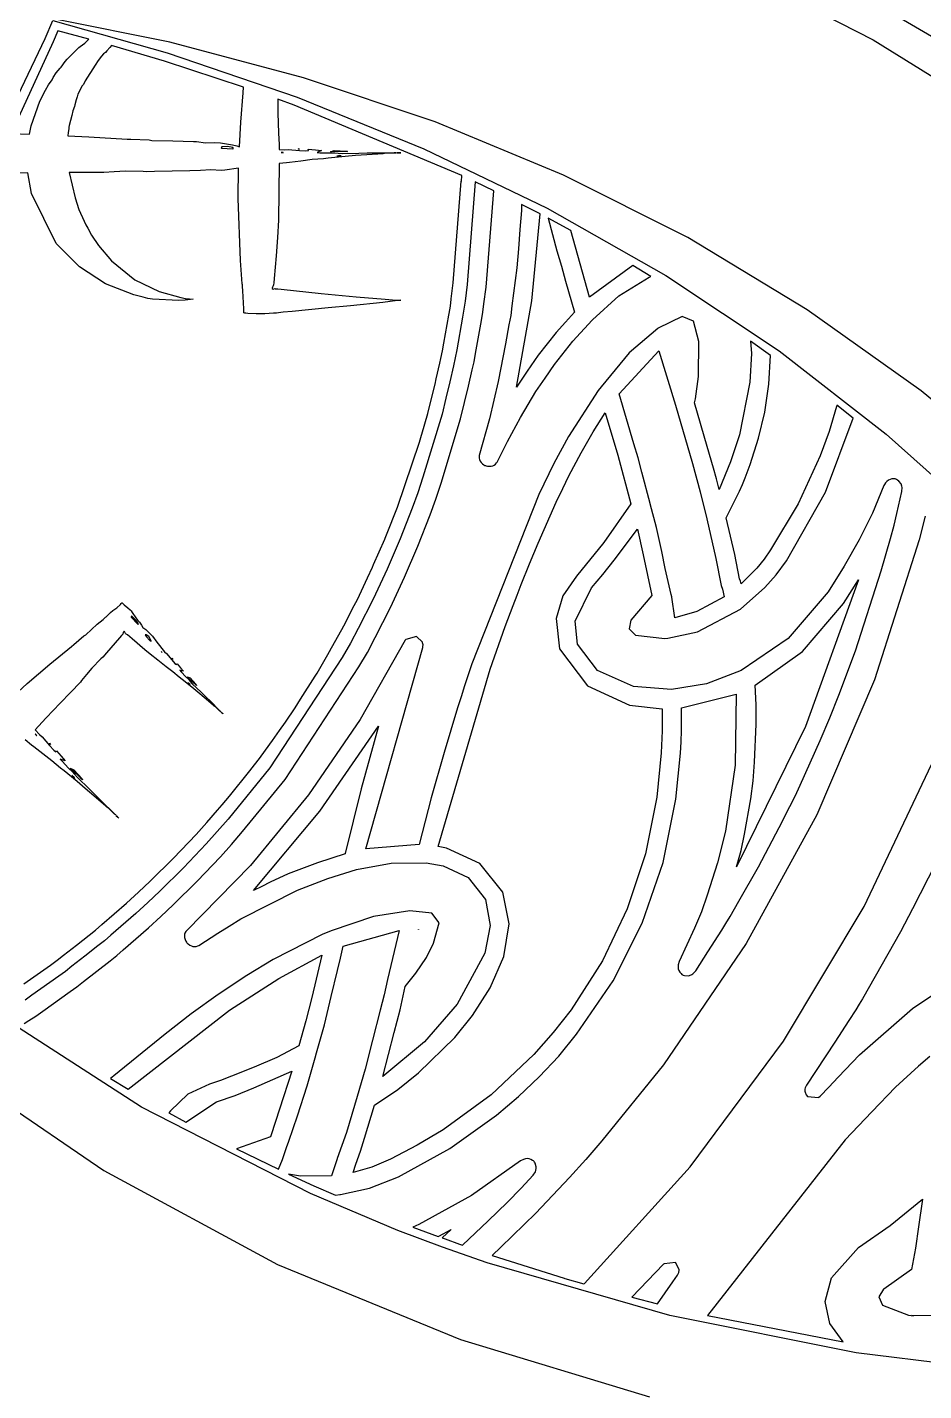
# Model space of a CAD drawing. Extents: x 0 to 149, y 0 to 357.
# Drawn here: x 88.96 to 111.1, y 117.63 to 151.32 of the extents above; entities that cross this region are included whole.
import ezdxf

# ---------------------------------------------------------------- set-up
doc = ezdxf.new("R2010")
doc.units = 0

msp = doc.modelspace()

# ---------------------------------------------------------------- linework, layer by layer
at = {"layer": 'Layer 1'}
for p, q in [((105.496558, 153.246626), (109.853164, 151.008608)), ((114.542765, 149.206563), (110.244845, 151.700663)), ((89.402764, 151.044511), (89.5974, 151.487)), ((89.5974, 151.487), (92.41439, 150.687533)), ((92.48425, 150.949218), (89.61386, 151.525233)), ((86.494974, 144.992681), (89.402764, 151.044511)), ((89.598089, 150.958027), (88.563949, 148.693197)), ((89.71934, 151.23404), (89.598089, 150.958027)), ((90.486501, 151.02655), (89.71934, 151.23404)), ((90.267144, 150.846729), (90.384972, 150.927027)), ((90.384972, 150.927027), (90.486501, 151.02655)), ((95.78722, 150.07363), (92.48425, 150.949218)), ((109.853164, 151.008608), (114.013475, 148.423931)), ((89.951163, 150.531095), (90.005991, 150.591093)), ((90.005991, 150.591093), (90.232296, 150.819904)), ((90.232296, 150.819904), (90.267144, 150.846729)), ((90.799273, 150.606769), (90.716444, 150.496017)), ((90.844237, 150.66043), (90.799273, 150.606769)), ((90.896865, 150.700376), (90.844237, 150.66043)), ((90.9287, 150.74), (90.896865, 150.700376)), ((90.998121, 150.823092), (90.9287, 150.74)), ((90.9287, 150.74), (90.9287, 150.74)), ((91.042881, 150.871454), (90.998121, 150.823092)), ((92.350901, 150.48426), (91.042881, 150.871454)), ((92.41439, 150.687533), (95.62764, 149.596513)), ((89.679039, 150.197972), (89.771012, 150.306551)), ((89.771012, 150.306551), (89.80259, 150.337336)), ((89.80259, 150.337336), (89.895724, 150.471185)), ((89.895724, 150.471185), (89.951163, 150.531095)), ((90.635917, 150.384206), (90.393311, 149.995451)), ((90.716444, 150.496017), (90.635917, 150.384206)), ((94.305081, 149.843498), (92.350901, 150.48426)), ((89.490546, 149.898973), (89.573372, 150.025126)), ((89.573372, 150.025126), (89.601628, 150.078062)), ((89.601628, 150.078062), (89.679039, 150.197972)), ((90.393311, 149.995451), (90.348243, 149.907987)), ((99.036679, 148.981467), (95.78722, 150.07363)), ((89.273641, 149.49784), (89.412266, 149.769188)), ((89.412266, 149.769188), (89.490546, 149.898973)), ((90.195059, 149.599313), (90.169919, 149.531394)), ((90.214629, 149.670453), (90.195059, 149.599313)), ((90.320603, 149.869817), (90.214629, 149.670453)), ((90.348243, 149.907987), (90.320603, 149.869817)), ((94.234365, 148.972498), (94.291337, 149.702268)), ((94.291337, 149.702268), (94.305081, 149.843498)), ((95.62764, 149.596513), (98.758805, 148.320814)), ((89.062, 148.886), (89.273641, 149.49784)), ((90.088368, 149.254035), (90.059039, 149.137548)), ((90.129502, 149.366881), (90.088368, 149.254035)), ((90.136196, 149.402441), (90.129502, 149.366881)), ((90.169919, 149.531394), (90.136196, 149.402441)), ((95.552996, 149.396771), (95.150305, 149.544452)), ((95.150305, 149.544452), (95.154138, 149.204995)), ((99.691086, 147.660991), (95.552996, 149.396771)), ((90.026643, 149.015975), (89.999973, 148.89305)), ((90.059039, 149.137548), (90.026643, 149.015975)), ((94.203555, 148.366994), (94.234365, 148.972498)), ((95.154138, 149.204995), (95.165737, 148.700582)), ((102.20201, 147.66523), (99.036679, 148.981467)), ((88.563949, 148.693197), (89.020341, 148.678326)), ((89.020341, 148.678326), (89.062, 148.886)), ((89.062, 148.886), (89.062, 148.886)), ((89.97238, 148.721851), (89.96441, 148.640737)), ((89.96441, 148.640737), (90.485956, 148.615879)), ((89.985154, 148.807553), (89.97238, 148.721851)), ((89.991337, 148.850615), (89.985154, 148.807553)), ((89.999973, 148.89305), (89.991337, 148.850615)), ((90.485956, 148.615879), (91.426884, 148.558267)), ((95.165737, 148.700582), (95.17897, 148.422274)), ((91.426884, 148.558267), (91.521412, 148.559096)), ((91.521412, 148.559096), (91.968505, 148.535694)), ((91.968505, 148.535694), (92.036819, 148.526026)), ((92.036819, 148.526026), (92.554979, 148.51739)), ((92.554979, 148.51739), (93.069879, 148.501167)), ((93.069879, 148.501167), (93.139727, 148.494933)), ((93.139727, 148.494933), (93.365982, 148.465605)), ((93.365982, 148.465605), (93.598062, 148.476205)), ((93.598062, 148.476205), (93.734234, 148.468303)), ((93.734234, 148.468303), (94.028857, 148.414116)), ((93.7648, 148.368), (93.747325, 148.344293)), ((93.747325, 148.344293), (93.759946, 148.3341)), ((93.759946, 148.3341), (94.034692, 148.320573)), ((93.909964, 148.371948), (93.7648, 148.368)), ((93.7648, 148.368), (93.7648, 148.368)), ((94.038829, 148.352506), (93.909964, 148.371948)), ((94.028857, 148.414116), (94.138252, 148.388313)), ((94.034692, 148.320573), (94.051707, 148.328785)), ((94.051707, 148.328785), (94.038829, 148.352506)), ((94.138252, 148.388313), (94.203555, 148.366994)), ((95.17897, 148.422274), (95.185306, 148.297267)), ((95.185306, 148.297267), (95.316062, 148.293315)), ((95.316062, 148.293315), (95.407474, 148.297992)), ((95.407474, 148.297992), (95.683854, 148.277923)), ((95.650797, 148.316986), (95.66996, 148.318033)), ((95.675477, 148.311277), (95.650797, 148.316986)), ((95.66996, 148.318033), (95.688456, 148.3147)), ((95.6755, 148.312), (95.675477, 148.311277)), ((95.688456, 148.3147), (95.6755, 148.312)), ((95.683854, 148.277923), (95.84537, 148.266171)), ((95.84537, 148.266171), (95.906175, 148.273337)), ((95.906175, 148.273337), (95.902444, 148.304647)), ((95.902444, 148.304647), (96.078573, 148.291235)), ((96.078573, 148.291235), (96.22992, 148.278231)), ((96.22992, 148.278231), (96.120065, 148.223736)), ((96.447444, 148.243575), (96.544475, 148.275802)), ((96.730211, 148.248045), (96.447444, 148.243575)), ((96.544475, 148.275802), (96.847325, 148.259681)), ((96.847017, 148.246894), (96.730211, 148.248045)), ((96.873944, 148.251889), (96.847, 148.247)), ((96.847, 148.247), (96.847017, 148.246894)), ((96.847325, 148.259681), (96.873944, 148.251889)), ((98.758805, 148.320814), (101.8055, 146.854783)), ((95.184359, 147.954068), (95.166477, 146.557848)), ((95.365342, 147.968529), (95.184359, 147.954068)), ((95.2395, 148.229), (95.235055, 148.223073)), ((95.235055, 148.223073), (95.280529, 148.221719)), ((95.28426, 148.228272), (95.2395, 148.229)), ((95.2395, 148.229), (95.2395, 148.229)), ((95.280529, 148.221719), (95.28426, 148.228272)), ((95.435615, 147.976843), (95.365342, 147.968529)), ((95.716338, 148.014912), (95.435615, 147.976843)), ((95.995272, 148.050997), (95.716338, 148.014912)), ((96.276303, 148.072728), (95.995272, 148.050997)), ((96.120065, 148.223736), (96.187307, 148.219785)), ((96.187307, 148.219785), (96.419694, 148.215417)), ((96.3927, 148.085733), (96.276303, 148.072728)), ((96.811235, 148.129195), (96.3927, 148.085733)), ((96.419694, 148.215417), (96.555762, 148.217485)), ((96.555762, 148.217485), (96.636034, 148.210729)), ((96.6841, 148.148), (96.606893, 148.139468)), ((96.606893, 148.139468), (96.693859, 148.140925)), ((96.636034, 148.210729), (96.739556, 148.204277)), ((96.711334, 148.144258), (96.6841, 148.148)), ((96.6841, 148.148), (96.6841, 148.148)), ((96.693859, 148.140925), (96.711334, 148.144258)), ((96.739556, 148.204277), (97.150319, 148.21271)), ((97.069527, 148.150514), (96.811235, 148.129195)), ((97.34979, 148.172053), (97.069527, 148.150514)), ((97.150319, 148.21271), (97.358334, 148.214166)), ((97.747475, 148.197216), (97.34979, 148.172053)), ((97.358334, 148.214166), (97.616567, 148.216142)), ((97.616567, 148.216142), (97.987728, 148.216754)), ((97.785694, 148.200436), (97.747475, 148.197216)), ((97.841952, 148.208338), (97.785694, 148.200436)), ((98.026562, 148.213957), (97.841952, 148.208338)), ((97.987728, 148.216754), (98.083534, 148.216551)), ((98.083534, 148.216551), (98.026562, 148.213957)), ((98.098776, 148.216312), (98.149974, 148.217362)), ((98.144917, 148.216939), (98.098776, 148.216312)), ((98.184668, 148.217768), (98.1449, 148.217)), ((98.1449, 148.217), (98.144917, 148.216939)), ((98.149974, 148.217362), (98.184668, 148.217768)), ((88.977263, 147.720858), (88.748045, 147.713475)), ((89.06837, 147.210431), (88.977263, 147.720858)), ((90.307664, 147.729188), (89.996794, 147.730644)), ((89.996794, 147.730644), (90.143798, 147.104763)), ((90.779948, 147.730427), (90.307664, 147.729188)), ((90.849795, 147.736151), (90.779948, 147.730427)), ((91.107526, 147.751645), (90.849795, 147.736151)), ((91.388709, 147.76632), (91.107526, 147.751645)), ((91.825532, 147.758006), (91.388709, 147.76632)), ((91.916433, 147.751554), (91.825532, 147.758006)), ((92.105589, 147.755717), (91.916433, 147.751554)), ((92.979235, 147.775159), (92.105589, 147.755717)), ((93.238447, 147.784729), (92.979235, 147.775159)), ((93.496116, 147.798155), (93.238447, 147.784729)), ((93.750062, 147.782441), (93.496116, 147.798155)), ((93.843672, 147.791384), (93.750062, 147.782441)), ((94.180448, 147.842032), (93.843672, 147.791384)), ((94.171609, 147.091976), (94.180448, 147.842032)), ((99.686178, 147.511535), (99.691086, 147.660991)), ((105.27795, 146.1246), (102.20201, 147.66523)), ((99.48394, 145.005846), (99.679537, 147.514766)), ((99.679537, 147.514766), (99.686178, 147.511535)), ((100.021063, 147.50512), (99.822757, 144.96176)), ((100.487215, 147.280471), (100.021063, 147.50512)), ((100.292538, 144.901231), (100.487215, 147.280471)), ((89.672379, 145.978111), (89.06837, 147.210431)), ((90.143798, 147.104763), (90.238379, 146.819595)), ((94.226642, 145.558686), (94.171609, 147.091976)), ((101.170109, 146.941511), (101.164541, 146.796731)), ((101.625991, 146.707831), (101.170109, 146.941511)), ((90.238379, 146.819595), (90.366528, 146.530882)), ((95.166477, 146.557848), (95.13882, 146.122814)), ((101.164541, 146.796731), (101.127287, 146.32321)), ((101.420544, 144.558154), (101.625991, 146.707831)), ((101.8055, 146.854783), (104.73266, 145.188683)), ((102.388911, 146.301506), (101.830072, 146.600407)), ((101.830072, 146.600407), (102.040742, 145.798654)), ((90.366528, 146.530882), (90.409143, 146.442575)), ((90.409143, 146.442575), (90.454821, 146.355431)), ((90.454821, 146.355431), (90.552315, 146.182689)), ((101.127287, 146.32321), (101.091572, 145.849481)), ((102.846325, 144.654736), (102.388911, 146.301506)), ((90.248134, 145.398932), (89.672379, 145.978111)), ((90.552315, 146.182689), (90.718826, 145.932251)), ((90.718826, 145.932251), (91.039662, 145.552222)), ((95.13882, 146.122814), (95.109387, 145.669997)), ((108.226, 144.336), (105.27795, 146.1246)), ((91.039662, 145.552222), (91.616846, 145.082455)), ((94.262256, 145.097439), (94.226642, 145.558686)), ((95.109387, 145.669997), (95.057986, 145.114006)), ((101.091572, 145.849481), (101.04916, 145.3767)), ((102.040742, 145.798654), (102.152437, 145.421653)), ((90.897363, 144.983967), (90.248134, 145.398932)), ((101.04916, 145.3767), (100.929137, 144.43549)), ((102.152437, 145.421653), (102.252485, 145.044754)), ((103.915665, 145.434544), (102.846325, 144.654736)), ((104.36286, 145.163924), (103.915665, 145.434544)), ((91.597996, 144.705453), (90.897363, 144.983967)), ((91.616846, 145.082455), (92.216667, 144.787719)), ((94.27309, 144.982103), (94.262256, 145.097439)), ((94.275797, 144.953296), (94.27309, 144.982103)), ((94.277177, 144.938937), (94.275797, 144.953296)), ((94.277891, 144.93167), (94.277177, 144.938937)), ((94.278608, 144.917841), (94.277891, 144.93167)), ((94.284125, 144.804893), (94.278608, 144.917841)), ((95.015678, 144.895913), (95.006734, 144.876572)), ((95.006734, 144.876572), (95.008371, 144.863249)), ((95.008371, 144.863249), (95.031874, 144.848573)), ((95.037189, 144.928563), (95.015678, 144.895913)), ((95.031874, 144.848573), (95.074385, 144.862726)), ((95.042503, 144.957587), (95.037189, 144.928563)), ((95.047715, 145.009691), (95.042503, 144.957587)), ((95.057986, 145.114006), (95.047715, 145.009691)), ((95.074385, 144.862726), (95.083981, 144.861781)), ((95.083981, 144.861781), (95.105085, 144.859495)), ((99.434171, 144.606476), (99.48394, 145.005846)), ((99.822757, 144.96176), (99.772276, 144.556884)), ((100.241032, 144.488871), (100.292538, 144.901231)), ((102.252485, 145.044754), (102.475469, 144.283675)), ((103.568955, 144.682713), (104.317385, 145.143536)), ((104.317385, 145.143536), (104.36286, 145.163924)), ((104.73266, 145.188683), (107.52799, 143.325763)), ((91.824403, 144.648047), (91.597996, 144.705453)), ((91.937224, 144.622037), (91.824403, 144.648047)), ((92.050959, 144.600718), (91.937224, 144.622037)), ((92.706067, 144.566394), (92.050959, 144.600718)), ((92.216667, 144.787719), (92.754608, 144.641175)), ((92.861758, 144.580649), (92.706067, 144.566394)), ((92.754608, 144.641175), (92.866613, 144.621834)), ((92.994608, 144.597602), (92.861758, 144.580649)), ((92.866613, 144.621834), (92.97049, 144.609252)), ((92.97049, 144.609252), (93.062413, 144.602646)), ((93.062413, 144.602646), (92.994608, 144.597602)), ((94.306703, 144.365795), (94.284125, 144.804893)), ((95.105085, 144.859495), (95.147444, 144.854923)), ((95.147444, 144.854923), (95.23206, 144.845675)), ((95.23206, 144.845675), (96.221183, 144.739483)), ((96.221183, 144.739483), (97.088186, 144.659402)), ((97.088186, 144.659402), (97.79822, 144.60147)), ((98.103878, 144.570161), (97.746001, 144.523267)), ((97.79822, 144.60147), (98.073017, 144.581184)), ((98.073017, 144.581184), (98.18912, 144.576967)), ((98.18912, 144.576967), (98.103878, 144.570161)), ((99.420785, 144.500603), (99.434171, 144.606476)), ((99.772276, 144.556884), (99.746726, 144.354503)), ((101.045435, 142.431511), (101.420544, 144.558154)), ((102.919185, 144.090846), (103.568955, 144.682713)), ((94.312017, 144.263157), (94.306703, 144.365795)), ((94.331126, 144.255046), (94.312017, 144.263157)), ((94.357032, 144.253691), (94.331126, 144.255046)), ((94.408791, 144.251083), (94.357032, 144.253691)), ((94.614711, 144.240788), (94.408791, 144.251083)), ((94.717618, 144.237046), (94.614711, 144.240788)), ((94.82712, 144.242871), (94.717618, 144.237046)), ((95.043923, 144.254419), (94.82712, 144.242871)), ((95.070799, 144.255875), (95.043923, 144.254419)), ((95.086485, 144.257433), (95.070799, 144.255875)), ((95.114129, 144.260346), (95.086485, 144.257433)), ((95.16967, 144.266272), (95.114129, 144.260346)), ((95.280499, 144.277923), (95.16967, 144.266272)), ((95.502156, 144.300698), (95.280499, 144.277923)), ((96.389801, 144.38734), (95.502156, 144.300698)), ((96.94711, 144.436111), (96.389801, 144.38734)), ((97.746001, 144.523267), (96.94711, 144.436111)), ((99.248539, 143.514457), (99.37255, 144.209087)), ((99.37255, 144.209087), (99.403922, 144.379851)), ((99.403922, 144.379851), (99.420785, 144.500603)), ((99.746726, 144.354503), (99.709885, 144.154092)), ((100.177521, 144.078477), (100.214921, 144.282634)), ((100.214921, 144.282634), (100.241032, 144.488871)), ((100.900266, 144.200027), (100.857958, 143.966861)), ((100.929137, 144.43549), (100.900266, 144.200027)), ((102.475469, 144.283675), (102.251413, 144.035946)), ((111.03727, 142.333641), (108.226, 144.336)), ((99.709885, 144.154092), (99.566516, 143.351735)), ((100.031485, 143.261024), (100.177521, 144.078477)), ((100.857958, 143.966861), (100.773957, 143.500416)), ((102.251413, 144.035946), (102.021275, 143.776866)), ((102.436733, 143.565857), (102.910397, 144.081392)), ((102.910397, 144.081392), (102.919185, 144.090846)), ((104.534782, 143.88122), (103.830212, 143.274784)), ((104.541838, 143.886418), (104.534782, 143.88122)), ((105.131848, 144.17731), (104.541838, 143.886418)), ((105.413223, 144.055523), (105.131848, 144.17731)), ((105.548986, 143.554861), (105.413223, 144.055523)), ((99.213281, 143.32913), (99.248539, 143.514457)), ((102.021275, 143.776866), (101.579442, 143.22077)), ((101.984071, 142.991036), (102.436733, 143.565857)), ((105.540198, 142.692266), (105.548986, 143.554861)), ((107.318143, 143.214252), (106.824449, 143.565362)), ((106.824449, 143.565362), (106.847027, 143.256064)), ((99.178794, 143.140264), (99.213281, 143.32913)), ((99.566516, 143.351735), (99.5318, 143.151)), ((99.995925, 143.056461), (100.031485, 143.261024)), ((100.773957, 143.500416), (100.591441, 142.570641)), ((101.579442, 143.22077), (101.305565, 142.822129)), ((103.830212, 143.274784), (103.131, 142.438)), ((103.580499, 142.25984), (104.557, 143.324)), ((104.55689, 143.32424), (104.974296, 141.9795)), ((104.557, 143.324), (104.55689, 143.32424)), ((106.847027, 143.256064), (106.806048, 142.554573)), ((107.277367, 142.504345), (107.318143, 143.214252)), ((107.52799, 143.325763), (110.17703, 141.263373)), ((99.060862, 142.632533), (99.152019, 143.023777)), ((99.152019, 143.023777), (99.178794, 143.140264)), ((99.486326, 142.952451), (99.393842, 142.555892)), ((99.5318, 143.151), (99.486326, 142.952451)), ((99.855514, 142.450025), (99.949734, 142.854184)), ((99.949734, 142.854184), (99.995925, 143.056461)), ((101.75143, 142.653964), (101.984071, 142.991036)), ((98.852745, 141.779093), (99.039912, 142.543915)), ((99.039912, 142.543915), (99.050848, 142.589071)), ((99.050848, 142.589071), (99.060862, 142.632533)), ((99.393842, 142.555892), (99.30289, 142.158924)), ((100.591441, 142.570641), (100.379391, 141.647211)), ((101.305565, 142.822129), (101.045435, 142.431511)), ((101.524154, 142.322108), (101.75143, 142.653964)), ((105.460591, 142.137014), (105.540198, 142.692266)), ((106.806048, 142.554573), (106.550157, 141.248113)), ((107.175736, 141.80628), (107.277367, 142.504345)), ((99.762824, 142.04557), (99.855514, 142.450025)), ((101.140778, 141.676147), (101.524154, 142.322108)), ((103.061509, 142.347215), (102.330015, 141.210265)), ((103.131, 142.438), (103.061509, 142.347215)), ((103.131, 142.438), (103.131, 142.438)), ((103.943947, 141.02649), (103.580499, 142.25984)), ((113.694083, 140.130456), (111.03727, 142.333641)), ((99.30289, 142.158924), (99.204581, 141.763813)), ((99.662635, 141.643085), (99.762824, 142.04557)), ((104.974296, 141.9795), (105.389761, 140.53972)), ((105.443116, 142.043929), (105.460591, 142.137014)), ((105.755414, 140.961999), (105.443116, 142.043929)), ((108.947912, 141.954382), (108.7679, 141.336316)), ((108.954454, 141.980276), (108.947912, 141.954382)), ((109.358218, 141.660056), (108.954454, 141.980276)), ((98.705896, 141.263454), (98.852745, 141.779093)), ((99.204581, 141.763813), (98.733471, 140.205563)), ((99.182637, 140.055185), (99.662635, 141.643085)), ((100.379391, 141.647211), (100.121, 140.736)), ((100.820456, 141.084694), (101.140778, 141.676147)), ((102.934246, 141.322937), (103.23188, 141.792808)), ((103.23188, 141.792808), (103.546174, 140.751028)), ((107.02035, 141.165326), (107.175736, 141.80628)), ((108.672674, 139.831737), (109.358218, 141.660056)), ((98.648157, 141.071998), (98.697565, 141.243795)), ((98.697565, 141.243795), (98.700325, 141.244946)), ((98.700325, 141.244946), (98.705896, 141.263454)), ((102.330015, 141.210265), (101.963756, 140.540916)), ((102.640952, 140.806251), (102.934246, 141.322937)), ((106.550157, 141.248113), (106.329575, 140.580206)), ((106.810958, 140.51584), (107.02035, 141.165326)), ((108.7679, 141.336316), (108.539808, 140.729457)), ((110.17703, 141.263373), (112.676, 139.024643)), ((98.107558, 139.464338), (98.648157, 141.071998)), ((100.565793, 140.576336), (100.820456, 141.084694)), ((104.048087, 140.683187), (103.943947, 141.02649)), ((105.909981, 140.42536), (105.755414, 140.961999)), ((100.120283, 140.712906), (100.119008, 140.670468)), ((100.119008, 140.670468), (100.12759, 140.638227)), ((100.121, 140.736), (100.120283, 140.712906)), ((100.12759, 140.638227), (100.14537, 140.597773)), ((100.14537, 140.597773), (100.16867, 140.567511)), ((100.16867, 140.567511), (100.200561, 140.535371)), ((100.200561, 140.535371), (100.238681, 140.510934)), ((100.238681, 140.510934), (100.264738, 140.494302)), ((100.264738, 140.494302), (100.281141, 140.490137)), ((100.281141, 140.490137), (100.295907, 140.48296)), ((100.295907, 140.48296), (100.325645, 140.479009)), ((100.415166, 140.476723), (100.456088, 140.485754)), ((100.456088, 140.485754), (100.492675, 140.503638)), ((100.492675, 140.503638), (100.524608, 140.525584)), ((100.524608, 140.525584), (100.549546, 140.556473)), ((100.549546, 140.556473), (100.565793, 140.576336)), ((101.963756, 140.540916), (101.593052, 139.776399)), ((102.336519, 140.233527), (102.640952, 140.806251)), ((103.546174, 140.751028), (103.869665, 139.545038)), ((104.142513, 140.326458), (104.048087, 140.683187)), ((105.389761, 140.53972), (105.5757, 139.839471)), ((106.329575, 140.580206), (106.049822, 139.902439)), ((106.690269, 140.18719), (106.810958, 140.51584)), ((108.539808, 140.729457), (108.000586, 139.542907)), ((98.733471, 140.205563), (98.603482, 139.81972)), ((100.325645, 140.479009), (100.372347, 140.472865)), ((100.372347, 140.472865), (100.415166, 140.476723)), ((102.185273, 139.92069), (102.336519, 140.233527)), ((104.346591, 139.553215), (104.142513, 140.326458)), ((105.985758, 140.160771), (105.909981, 140.42536)), ((106.049822, 139.902439), (105.985758, 140.160771)), ((106.62599, 140.021828), (106.690269, 140.18719)), ((110.27251, 140.148529), (110.230253, 140.129496)), ((110.316819, 140.159962), (110.27251, 140.148529)), ((110.364441, 140.159962), (110.316819, 140.159962)), ((110.392946, 140.160067), (110.364441, 140.159962)), ((110.410116, 140.15175), (110.392946, 140.160067)), ((110.428714, 140.148529), (110.410116, 140.15175)), ((110.455525, 140.130007), (110.428714, 140.148529)), ((98.603482, 139.81972), (98.468487, 139.435743)), ((99.050142, 139.662165), (99.182637, 140.055185)), ((102.02621, 139.590696), (102.185273, 139.92069)), ((105.5757, 139.839471), (105.742581, 139.172101)), ((106.223505, 139.195652), (106.551391, 139.857722)), ((106.551391, 139.857722), (106.62599, 140.021828)), ((107.708828, 138.133586), (108.672674, 139.831737)), ((110.114929, 139.995229), (109.836401, 139.318178)), ((110.131176, 140.021645), (110.114929, 139.995229)), ((110.158617, 140.066264), (110.131176, 140.021645)), ((110.191829, 140.100475), (110.158617, 140.066264)), ((110.230253, 140.129496), (110.191829, 140.100475)), ((110.437955, 139.305389), (110.564009, 139.847969)), ((110.487417, 140.108381), (110.455525, 140.130007)), ((110.541936, 140.037244), (110.487417, 140.108381)), ((110.560687, 139.979529), (110.541936, 140.037244)), ((110.568965, 139.94739), (110.560687, 139.979529)), ((110.564009, 139.847969), (110.568965, 139.94739)), ((98.912542, 139.270921), (99.050142, 139.662165)), ((101.593052, 139.776399), (99.937731, 135.590559)), ((101.581146, 138.574806), (102.02621, 139.590696)), ((103.869665, 139.545038), (103.202, 138.591)), ((104.347257, 139.55061), (104.346591, 139.553215)), ((104.348386, 139.546459), (104.347257, 139.55061)), ((104.501878, 138.958122), (104.348386, 139.546459)), ((108.000586, 139.542907), (107.319627, 138.411477)), ((97.833323, 138.778242), (98.107558, 139.464338)), ((98.468487, 139.435743), (98.169049, 138.678406)), ((98.607497, 138.499123), (98.912542, 139.270921)), ((105.742581, 139.172101), (105.966383, 138.192508)), ((106.434531, 138.293024), (106.223505, 139.195652)), ((109.836401, 139.318178), (109.504175, 138.654553)), ((110.370097, 139.019902), (110.437955, 139.305389)), ((111.132353, 139.244687), (110.985092, 138.657795)), ((103.458128, 138.150348), (104.028976, 138.921508)), ((104.028976, 138.921508), (104.16847, 138.288346)), ((104.630029, 138.370922), (104.501878, 138.958122)), ((110.276541, 138.686996), (110.370097, 139.019902)), ((97.516514, 138.04368), (97.791209, 138.674028)), ((97.791209, 138.674028), (97.800303, 138.69618)), ((97.800303, 138.69618), (97.833323, 138.778242)), ((98.169049, 138.678406), (97.846785, 137.930433)), ((98.279304, 137.737109), (98.607497, 138.499123)), ((101.364857, 138.065198), (101.581146, 138.574806)), ((103.20192, 138.59094), (102.52474, 137.760702)), ((103.202, 138.591), (103.20192, 138.59094)), ((109.504175, 138.654553), (109.139245, 138.003506)), ((110.985092, 138.657795), (109.883532, 135.196211)), ((110.050439, 137.889205), (110.276541, 138.686996)), ((103.17868, 137.795496), (103.458128, 138.150348)), ((104.16847, 138.288346), (104.389972, 137.278506)), ((104.718884, 137.949519), (104.630029, 138.370922)), ((105.966383, 138.192508), (106.095452, 137.524308)), ((106.549141, 137.691171), (106.434531, 138.293024)), ((107.156785, 138.176855), (106.975443, 137.959694)), ((107.319627, 138.411477), (107.156785, 138.176855)), ((107.452782, 137.788406), (107.708828, 138.133586)), ((97.368539, 137.718056), (97.486367, 137.977855)), ((97.486367, 137.977855), (97.516514, 138.04368)), ((97.846785, 137.930433), (97.507966, 137.189637)), ((101.158479, 137.551435), (101.364857, 138.065198)), ((102.893562, 137.471635), (103.17868, 137.795496)), ((104.864, 137.302), (104.718884, 137.949519)), ((106.975443, 137.959694), (106.588285, 137.57084)), ((107.174257, 137.474431), (107.452782, 137.788406)), ((109.139245, 138.003506), (108.737829, 137.370973)), ((109.413729, 135.913605), (110.050439, 137.889205)), ((97.113873, 137.18484), (97.368539, 137.718056)), ((97.933892, 136.982264), (98.279304, 137.737109)), ((101.061855, 137.291842), (101.158479, 137.551435)), ((102.52474, 137.760702), (102.188347, 137.276306)), ((102.491178, 136.64961), (102.893562, 137.471635)), ((106.095452, 137.524308), (106.129279, 137.440166)), ((106.575303, 137.631783), (106.549141, 137.691171)), ((106.57469, 136.939236), (107.174257, 137.474431)), ((106.588285, 137.57084), (106.575303, 137.631783)), ((109.493107, 137.664809), (108.178872, 134.040538)), ((109.115607, 137.081572), (109.493107, 137.664809)), ((97.036827, 137.032062), (97.113873, 137.18484)), ((97.507966, 137.189637), (97.135574, 136.464428)), ((100.963292, 137.032886), (101.061855, 137.291842)), ((102.188347, 137.276306), (102.024558, 136.709762)), ((104.389972, 137.278506), (103.870833, 136.669471)), ((104.864332, 137.30214), (104.864, 137.302)), ((104.876544, 137.244107), (104.864332, 137.30214)), ((104.877413, 137.239738), (104.876544, 137.244107)), ((104.957282, 136.726181), (104.877413, 137.239738)), ((106.171023, 137.245272), (105.501152, 136.883661)), ((106.129279, 137.440166), (106.171023, 137.245272)), ((108.737829, 137.370973), (107.750334, 136.221543)), ((90.908705, 136.753567), (91.013974, 136.859335)), ((91.013974, 136.859335), (91.074214, 136.910087)), ((91.074214, 136.910087), (91.170889, 136.974253)), ((91.170889, 136.974253), (91.261534, 137.056735)), ((91.261534, 137.056735), (91.28366, 137.083879)), ((91.28366, 137.083879), (91.295002, 137.09604)), ((91.295002, 137.09604), (91.300675, 137.100838)), ((91.300675, 137.100838), (91.3065, 137.095741)), ((91.3065, 137.095741), (91.352691, 137.050701)), ((91.352691, 137.050701), (91.445175, 136.973124)), ((91.445175, 136.973124), (91.50092, 136.9284)), ((91.50092, 136.9284), (91.527031, 136.898445)), ((91.527031, 136.898445), (91.550534, 136.863817)), ((91.550534, 136.863817), (91.645014, 136.726533)), ((96.778433, 136.530257), (97.036827, 137.032062)), ((97.554603, 136.243449), (97.933892, 136.982264)), ((100.763403, 136.515367), (100.963292, 137.032886)), ((105.501152, 136.883661), (104.957282, 136.726181)), ((105.5173, 136.385745), (106.57469, 136.939236)), ((108.109927, 135.900532), (109.115607, 137.081572)), ((90.404845, 136.3125), (90.687713, 136.569172)), ((90.687713, 136.569172), (90.833848, 136.69064)), ((90.833848, 136.69064), (90.870741, 136.720595)), ((90.870741, 136.720595), (90.888828, 136.735886)), ((90.888828, 136.735886), (90.897823, 136.743689)), ((90.897823, 136.743689), (90.908705, 136.753567)), ((91.543535, 136.766244), (91.525038, 136.760521)), ((91.525038, 136.760521), (91.530099, 136.744606)), ((91.530099, 136.744606), (91.691767, 136.569575)), ((91.644246, 136.669213), (91.543535, 136.766244)), ((91.677306, 136.62896), (91.644246, 136.669213)), ((91.645014, 136.726533), (91.695814, 136.664757)), ((91.710571, 136.584033), (91.677306, 136.62896)), ((91.691767, 136.569575), (91.705, 136.565)), ((91.695814, 136.664757), (91.716916, 136.641254)), ((91.705, 136.565), (91.710571, 136.584033)), ((91.705, 136.565), (91.705, 136.565)), ((91.716916, 136.641254), (91.737303, 136.620651)), ((91.737303, 136.620651), (91.781502, 136.550866)), ((91.781502, 136.550866), (91.813029, 136.49138)), ((91.813029, 136.49138), (91.890592, 136.441991)), ((91.890592, 136.441991), (91.974646, 136.361385)), ((96.477832, 135.986745), (96.733723, 136.44237)), ((96.733723, 136.44237), (96.778433, 136.530257)), ((97.135574, 136.464428), (96.946313, 136.103548)), ((100.393771, 135.463917), (100.763403, 136.515367)), ((102.024558, 136.709762), (102.104932, 135.958978)), ((102.548712, 136.079364), (102.491178, 136.64961)), ((103.870833, 136.669471), (103.826736, 136.459182)), ((103.826736, 136.459182), (103.982633, 136.299727)), ((90.108332, 136.072252), (90.362281, 136.283995)), ((90.362281, 136.283995), (90.404845, 136.3125)), ((91.134499, 136.109296), (90.923013, 135.86604)), ((91.239963, 136.231289), (91.134499, 136.109296)), ((91.292491, 136.292438), (91.239963, 136.231289)), ((91.318754, 136.323121), (91.292491, 136.292438)), ((91.323354, 136.329895), (91.318754, 136.323121)), ((91.326459, 136.347062), (91.323354, 136.329895)), ((91.328152, 136.355072), (91.326459, 136.347062)), ((91.331539, 136.36515), (91.328152, 136.355072)), ((91.351162, 136.396459), (91.331539, 136.36515)), ((91.365725, 136.391566), (91.351162, 136.396459)), ((91.373031, 136.370044), (91.365725, 136.391566)), ((91.378498, 136.35797), (91.373031, 136.370044)), ((91.386214, 136.344457), (91.378498, 136.35797)), ((91.406703, 136.327806), (91.386214, 136.344457)), ((91.436238, 136.305553), (91.406703, 136.327806)), ((91.549773, 136.213196), (91.436238, 136.305553)), ((91.866878, 135.940203), (91.549773, 136.213196)), ((91.896691, 136.310594), (91.875332, 136.30758)), ((91.875332, 136.30758), (91.903436, 136.258708)), ((91.960306, 136.270237), (91.896691, 136.310594)), ((91.903436, 136.258708), (91.9809, 136.173)), ((92.020651, 136.160419), (91.960306, 136.270237)), ((91.974646, 136.361385), (92.051496, 136.272158)), ((91.9809, 136.173), (91.994543, 136.15969)), ((91.9809, 136.173), (91.9809, 136.173)), ((91.994543, 136.15969), (92.018249, 136.151362)), ((92.018249, 136.151362), (92.020651, 136.160419)), ((92.051496, 136.272158), (92.162579, 136.129153)), ((92.162579, 136.129153), (92.348315, 135.891401)), ((96.946313, 136.103548), (96.741928, 135.750675)), ((98.296517, 136.179938), (97.182236, 134.217621)), ((97.361665, 135.875796), (97.554603, 136.243449)), ((98.307758, 136.192943), (98.296517, 136.179938)), ((98.573202, 136.264181), (98.307758, 136.192943)), ((98.718673, 136.129505), (98.573202, 136.264181)), ((98.725728, 136.109425), (98.718673, 136.129505)), ((98.737429, 136.059189), (98.725728, 136.109425)), ((103.982633, 136.299727), (104.705686, 136.220168)), ((104.705686, 136.220168), (104.779264, 136.225686)), ((104.779264, 136.225686), (105.5173, 136.385745)), ((107.750334, 136.221543), (106.590854, 135.430099)), ((89.519345, 135.583032), (90.058412, 136.023789)), ((90.058412, 136.023789), (90.108332, 136.072252)), ((90.923013, 135.86604), (90.83104, 135.760997)), ((92.00075, 135.829008), (91.866878, 135.940203)), ((92.187352, 135.679258), (92.00075, 135.829008)), ((92.271513, 135.894137), (92.2659, 135.893)), ((92.2659, 135.893), (92.294404, 135.870326)), ((92.294404, 135.870326), (92.271513, 135.894137)), ((92.348315, 135.891401), (92.398798, 135.846793)), ((92.398798, 135.846793), (92.531801, 135.692037)), ((96.185608, 135.476728), (96.386214, 135.826378)), ((96.386214, 135.826378), (96.42883, 135.900213)), ((96.42883, 135.900213), (96.477832, 135.986745)), ((97.153549, 135.516169), (97.361665, 135.875796)), ((97.322985, 131.020337), (98.731655, 135.994397)), ((98.731655, 135.994397), (98.734158, 136.02217)), ((98.734158, 136.02217), (98.737429, 136.059189)), ((102.104932, 135.958978), (102.795451, 135.048701)), ((103.042948, 135.429767), (102.548712, 136.079364)), ((106.936297, 135.064469), (108.109927, 135.900532)), ((109.000666, 134.818365), (109.413729, 135.913605)), ((88.963057, 135.107324), (89.519345, 135.583032)), ((90.556548, 135.485907), (90.424262, 135.325441)), ((90.781527, 135.715856), (90.556548, 135.485907)), ((90.83104, 135.760997), (90.781527, 135.715856)), ((92.228076, 135.646802), (92.187352, 135.679258)), ((92.393986, 135.520237), (92.228076, 135.646802)), ((92.558262, 135.394194), (92.393986, 135.520237)), ((92.531801, 135.692037), (92.609367, 135.601238)), ((92.547304, 135.71573), (92.53765, 135.73185)), ((92.53765, 135.73185), (92.548326, 135.722588)), ((92.556146, 135.711042), (92.547304, 135.71573)), ((92.548326, 135.722588), (92.556146, 135.711042)), ((92.609367, 135.601238), (92.645543, 135.574094)), ((92.645543, 135.574094), (92.662194, 135.594696)), ((92.662194, 135.594696), (92.746555, 135.495594)), ((92.817833, 135.409369), (92.727189, 135.433194)), ((92.727189, 135.433194), (92.75984, 135.395752)), ((92.746555, 135.495594), (92.817833, 135.409369)), ((96.741928, 135.750675), (94.952838, 133.023345)), ((95.330839, 132.737879), (97.153549, 135.516169)), ((96.121945, 135.365657), (96.185608, 135.476728)), ((99.105941, 131.078397), (100.393771, 135.463917)), ((99.937731, 135.590559), (99.759914, 135.050166)), ((103.935272, 135.029694), (103.042948, 135.429767)), ((106.590854, 135.430099), (105.739331, 135.096349)), ((88.520716, 134.706614), (88.963057, 135.107324)), ((90.272862, 135.135745), (90.033682, 134.883125)), ((90.304287, 135.176927), (90.272862, 135.135745)), ((90.424262, 135.325441), (90.304287, 135.176927)), ((92.715742, 135.258981), (92.558262, 135.394194)), ((92.783651, 135.205737), (92.715742, 135.258981)), ((92.75984, 135.395752), (92.878128, 135.272085)), ((93.026613, 135.01281), (92.783651, 135.205737)), ((92.878128, 135.272085), (92.950224, 135.202517)), ((93.060776, 135.130932), (92.910352, 135.274972)), ((92.910352, 135.274972), (92.9812, 135.245)), ((92.9728, 135.091), (92.927529, 135.126154)), ((92.927529, 135.126154), (92.973413, 135.081433)), ((92.950224, 135.202517), (92.987729, 135.156442)), ((92.984552, 135.074377), (92.9728, 135.091)), ((92.9728, 135.091), (92.9728, 135.091)), ((92.9812, 135.245), (92.981164, 135.244812)), ((92.981164, 135.244812), (93.129497, 135.077677)), ((92.987729, 135.156442), (93.037549, 135.098408)), ((93.037549, 135.098408), (93.256649, 134.889784)), ((93.121121, 135.069566), (93.060776, 135.130932)), ((95.713429, 134.71918), (96.074732, 135.288893)), ((96.074732, 135.288893), (96.121945, 135.365657)), ((105.739331, 135.096349), (104.873863, 134.956996)), ((109.883532, 135.196211), (108.457292, 131.864391)), ((90.033682, 134.883125), (89.777989, 134.621663)), ((92.973413, 135.081433), (92.984552, 135.074377)), ((93.173772, 134.891034), (93.026613, 135.01281)), ((93.138336, 135.058861), (93.121121, 135.069566)), ((93.129497, 135.077677), (93.138336, 135.058861)), ((93.332988, 134.758426), (93.173772, 134.891034)), ((93.256649, 134.889784), (93.365894, 134.782353)), ((93.556482, 134.567683), (93.332988, 134.758426)), ((93.365894, 134.782353), (93.501606, 134.64922)), ((99.677139, 134.776128), (99.586749, 134.505725)), ((99.759914, 135.050166), (99.677139, 134.776128)), ((102.795451, 135.048701), (103.834952, 134.574508)), ((104.873863, 134.956996), (103.935272, 135.029694)), ((105.119719, 134.502195), (106.472599, 134.840401)), ((106.472599, 134.840401), (106.442094, 133.091831)), ((106.961437, 134.579205), (106.936297, 135.064469)), ((108.779367, 134.258437), (109.000666, 134.818365)), ((89.777989, 134.621663), (89.429614, 134.256823)), ((93.501606, 134.64922), (93.695261, 134.456307)), ((93.578557, 134.550005), (93.556482, 134.567683)), ((93.613301, 134.526194), (93.578557, 134.550005)), ((93.71345, 134.434054), (93.613301, 134.526194)), ((93.695261, 134.456307), (93.745028, 134.406283)), ((93.745028, 134.406283), (93.71345, 134.434054)), ((95.337769, 134.152893), (95.578329, 134.508676)), ((95.578329, 134.508676), (95.713429, 134.71918)), ((99.586749, 134.505725), (99.257382, 133.399975)), ((103.834952, 134.574508), (104.645135, 134.477068)), ((104.645135, 134.477068), (104.643603, 133.935842)), ((105.116397, 133.943915), (105.119719, 134.502195)), ((106.959702, 134.103602), (106.961437, 134.579205)), ((89.429614, 134.256823), (89.242193, 134.050598)), ((93.777454, 134.374427), (93.75257, 134.398456)), ((93.75257, 134.398456), (93.7804, 134.373)), ((93.798761, 134.354359), (93.777454, 134.374427)), ((93.7804, 134.373), (93.780417, 134.372139)), ((93.780417, 134.372139), (93.798761, 134.354359)), ((95.189385, 133.942285), (95.337769, 134.152893)), ((97.182236, 134.217621), (95.907557, 132.355498)), ((106.92424, 133.164271), (106.959702, 134.103602)), ((108.545704, 133.6987), (108.779367, 134.258437)), ((89.1647, 133.855), (89.157444, 133.853849)), ((89.157444, 133.853849), (89.188305, 133.820995)), ((89.242193, 134.050598), (89.159519, 133.958969)), ((89.159519, 133.958969), (89.263961, 133.846543)), ((89.195561, 133.822971), (89.1647, 133.855)), ((89.1647, 133.855), (89.1647, 133.855)), ((89.188305, 133.820995), (89.195561, 133.822971)), ((89.263961, 133.846543), (89.331304, 133.785701)), ((89.331304, 133.785701), (89.511062, 133.577703)), ((95.017292, 133.69632), (95.189385, 133.942285)), ((96.189147, 131.948969), (97.639628, 134.053986)), ((97.639628, 134.053986), (97.210622, 132.503956)), ((104.643603, 133.935842), (104.612945, 133.395345)), ((105.110471, 133.661546), (105.116397, 133.943915)), ((108.178872, 134.040538), (106.478977, 130.580349)), ((89.068828, 133.582299), (88.912113, 133.712827)), ((89.124062, 133.538933), (89.068828, 133.582299)), ((89.347915, 133.368897), (89.124062, 133.538933)), ((89.511062, 133.577703), (89.616063, 133.455916)), ((89.5291, 133.607), (89.515762, 133.628217)), ((89.515762, 133.628217), (89.529916, 133.615636)), ((89.54064, 133.600244), (89.5291, 133.607)), ((89.5291, 133.607), (89.5291, 133.607)), ((89.529916, 133.615636), (89.54064, 133.600244)), ((89.616063, 133.455916), (89.663841, 133.418381)), ((89.663841, 133.418381), (89.683314, 133.443137)), ((89.683314, 133.443137), (89.797462, 133.31012)), ((94.736261, 133.307158), (95.017292, 133.69632)), ((105.091768, 133.382098), (105.110471, 133.661546)), ((108.048076, 132.59743), (108.545704, 133.6987)), ((89.569112, 133.198745), (89.347915, 133.368897)), ((89.781572, 133.016943), (89.569112, 133.198745)), ((89.89429, 133.194782), (89.778762, 133.233258)), ((89.778762, 133.233258), (89.823164, 133.183338)), ((89.797462, 133.31012), (89.89429, 133.194782)), ((89.823164, 133.183338), (89.983096, 133.017248)), ((94.456579, 132.946582), (94.720739, 133.28677)), ((94.720739, 133.28677), (94.736261, 133.307158)), ((99.257382, 133.399975), (98.937368, 132.278115)), ((104.612945, 133.395345), (104.510036, 132.300105)), ((104.981809, 132.251708), (105.091768, 133.382098)), ((106.442094, 133.091831), (106.205722, 131.454541)), ((106.88791, 132.703535), (106.92424, 133.164271)), ((109.631928, 129.594509), (111.294736, 133.103212)), ((89.872419, 132.944463), (89.781572, 133.016943)), ((90.19683, 132.681649), (89.872419, 132.944463)), ((89.983096, 133.017248), (90.080025, 132.923232)), ((90.224317, 132.822312), (90.022791, 133.017525)), ((90.022791, 133.017525), (90.113641, 132.97228)), ((90.1208, 132.784), (90.060557, 132.832158)), ((90.060557, 132.832158), (90.122691, 132.772147)), ((90.080025, 132.923232), (90.13153, 132.862184)), ((90.113641, 132.97228), (90.314758, 132.748365)), ((90.137254, 132.762269), (90.1208, 132.784)), ((90.1208, 132.784), (90.1208, 132.784)), ((90.122691, 132.772147), (90.137254, 132.762269)), ((90.13153, 132.862184), (90.199642, 132.785016)), ((90.199642, 132.785016), (90.493751, 132.50276)), ((90.305456, 132.739421), (90.224317, 132.822312)), ((90.3055, 132.74), (90.305456, 132.739421)), ((90.327837, 132.724246), (90.3055, 132.74)), ((90.314758, 132.748365), (90.327837, 132.724246)), ((94.952838, 133.023345), (93.922678, 131.755995)), ((93.958951, 132.320704), (94.456579, 132.946582)), ((94.281579, 131.446799), (95.330839, 132.737879)), ((90.39309, 132.515457), (90.19683, 132.681649)), ((90.604988, 132.334079), (90.39309, 132.515457)), ((90.493751, 132.50276), (90.640704, 132.357774)), ((97.210622, 132.503956), (97.014, 131.707)), ((106.827258, 132.256021), (106.88791, 132.703535)), ((107.924677, 132.326497), (108.048076, 132.59743)), ((90.901756, 132.072823), (90.604988, 132.334079)), ((90.640704, 132.357774), (90.823324, 132.178069)), ((90.823324, 132.178069), (91.08412, 131.918165)), ((90.93078, 132.048269), (90.901756, 132.072823)), ((93.663767, 131.978843), (93.778428, 132.110621)), ((93.778428, 132.110621), (93.958951, 132.320704)), ((95.907557, 132.355498), (94.471783, 130.611346)), ((98.937368, 132.278115), (98.866248, 131.990249)), ((104.510036, 132.300105), (104.23045, 130.895382)), ((104.666564, 130.685172), (104.981809, 132.251708)), ((106.676066, 131.383142), (106.827258, 132.256021)), ((107.529998, 131.548247), (107.792747, 132.063057)), ((107.792747, 132.063057), (107.924677, 132.326497)), ((90.975794, 132.01447), (90.93078, 132.048269)), ((91.109463, 131.888938), (90.975794, 132.01447)), ((91.08412, 131.918165), (91.15126, 131.850771)), ((91.15126, 131.850771), (91.109463, 131.888938)), ((91.194637, 131.807777), (91.161578, 131.840232)), ((91.161578, 131.840232), (91.198622, 131.804568)), ((91.223252, 131.78054), (91.1946, 131.808)), ((91.1946, 131.808), (91.194637, 131.807777)), ((91.198622, 131.804568), (91.223252, 131.78054)), ((93.400316, 131.673913), (93.663767, 131.978843)), ((93.922678, 131.755995), (93.655651, 131.4469)), ((94.546098, 129.990556), (96.189147, 131.948969)), ((98.866248, 131.990249), (98.786537, 131.707265)), ((108.457292, 131.864391), (106.71743, 128.685073)), ((93.131957, 131.373454), (93.400316, 131.673913)), ((93.655651, 131.4469), (93.383561, 131.142289)), ((94.009492, 131.131992), (94.281579, 131.446799)), ((97.014, 131.707), (96.813089, 130.906192)), ((97.014, 131.707), (97.014, 131.707)), ((98.786537, 131.707265), (98.637335, 131.131933)), ((106.205722, 131.454541), (106.009578, 130.674327)), ((107.023991, 130.578131), (107.529998, 131.548247)), ((92.575415, 130.790431), (93.131957, 131.373454)), ((93.383561, 131.142289), (92.819458, 130.551243)), ((93.73235, 130.821748), (94.009492, 131.131992)), ((98.637335, 131.131933), (97.322985, 131.020337)), ((99.316814, 131.034198), (99.105941, 131.078397)), ((106.59099, 130.98128), (106.676066, 131.383142)), ((92.000224, 130.226224), (92.575415, 130.790431)), ((93.157721, 130.219692), (93.73235, 130.821748)), ((96.81176, 130.900367), (96.127837, 130.678735)), ((96.813089, 130.906192), (96.81176, 130.900367)), ((100.139596, 130.655579), (99.316814, 131.034198)), ((104.23045, 130.895382), (103.780616, 129.541343)), ((106.478977, 130.580349), (106.591, 130.981)), ((106.591, 130.981), (106.59099, 130.98128)), ((92.819458, 130.551243), (92.236294, 129.979233)), ((94.471783, 130.611346), (92.891797, 128.996678)), ((95.404005, 130.404068), (94.962635, 130.20023)), ((96.127837, 130.678735), (95.404005, 130.404068)), ((96.386546, 130.288061), (97.091982, 130.508335)), ((97.091982, 130.508335), (97.946226, 130.666742)), ((97.946226, 130.666742), (98.815002, 130.674118)), ((98.815002, 130.674118), (99.233839, 130.599236)), ((99.233839, 130.599236), (99.852597, 130.309286)), ((100.704084, 129.947288), (100.139596, 130.655579)), ((104.147194, 129.18148), (104.666564, 130.685172)), ((106.009578, 130.674327), (105.755987, 129.872687)), ((106.536224, 129.727915), (107.023991, 130.578131)), ((111.397696, 130.670992), (110.81944, 129.539672)), ((91.708923, 129.947598), (92.000224, 130.226224)), ((92.563776, 129.636966), (93.157721, 130.219692)), ((94.754776, 130.092686), (94.546098, 129.990556)), ((94.962635, 130.20023), (94.754776, 130.092686)), ((95.635991, 130.001436), (96.386546, 130.288061)), ((99.852597, 130.309286), (100.275999, 129.772944)), ((91.412257, 129.675011), (91.708923, 129.947598)), ((92.236294, 129.979233), (91.941008, 129.696876)), ((94.239121, 129.290479), (95.635991, 130.001436)), ((100.275999, 129.772944), (100.397865, 129.123139)), ((100.863651, 129.166734), (100.704084, 129.947288)), ((105.755987, 129.872687), (105.609339, 129.464684)), ((106.318453, 129.350708), (106.536224, 129.727915)), ((90.80294, 129.147518), (91.412257, 129.675011)), ((91.640255, 129.420547), (91.022604, 128.885875)), ((91.941008, 129.696876), (91.640255, 129.420547)), ((92.263023, 129.349407), (92.563776, 129.636966)), ((98.408128, 129.491935), (97.51246, 129.346026)), ((98.95486, 129.43485), (98.408128, 129.491935)), ((99.134872, 129.189599), (98.95486, 129.43485)), ((103.780616, 129.541343), (103.166721, 128.253357)), ((105.609339, 129.464684), (105.437401, 129.060014)), ((107.638892, 126.273054), (109.631928, 129.594509)), ((110.81944, 129.539672), (110.530795, 128.973704)), ((90.651234, 129.014922), (90.80294, 129.147518)), ((91.327448, 128.523332), (91.956648, 129.067981)), ((91.956648, 129.067981), (92.263023, 129.349407)), ((93.669295, 128.941032), (93.946798, 129.108271)), ((93.946798, 129.108271), (94.239121, 129.290479)), ((97.51246, 129.346026), (96.46344, 128.998241)), ((98.620774, 129.024911), (98.62251, 129.03333)), ((98.623992, 129.033228), (98.620774, 129.024911)), ((98.62251, 129.03333), (98.623992, 129.033228)), ((98.997269, 128.691539), (99.134872, 129.189599)), ((100.397865, 129.123139), (100.260925, 128.443289)), ((100.729506, 128.357819), (100.863651, 129.166734)), ((103.432051, 127.760421), (104.147194, 129.18148)), ((105.437401, 129.060014), (105.058267, 128.238931)), ((106.115242, 129.014686), (106.217282, 129.175883)), ((106.217282, 129.175883), (106.318453, 129.350708)), ((90.175935, 128.641867), (90.493243, 128.890016)), ((90.493243, 128.890016), (90.651234, 129.014922)), ((90.868855, 128.751402), (90.708666, 128.624837)), ((91.022604, 128.885875), (90.868855, 128.751402)), ((92.847807, 128.908909), (92.842493, 128.865323)), ((92.842493, 128.865323), (92.847451, 128.826941)), ((92.847451, 128.826941), (92.858486, 128.783879)), ((92.856751, 128.941252), (92.847807, 128.908909)), ((92.879328, 128.977018), (92.856751, 128.941252)), ((92.858486, 128.783879), (92.879537, 128.742695)), ((92.891797, 128.996678), (92.879328, 128.977018)), ((92.879537, 128.742695), (92.893233, 128.715666)), ((92.893233, 128.715666), (92.905087, 128.704118)), ((92.905087, 128.704118), (92.914284, 128.690289)), ((92.914284, 128.690289), (92.938248, 128.671781)), ((93.195377, 128.634748), (93.669295, 128.941032)), ((96.241783, 128.902567), (95.032843, 128.289691)), ((96.46344, 128.998241), (96.241783, 128.902567)), ((96.765321, 128.615968), (98.143491, 129.004198)), ((98.143491, 129.004198), (97.856533, 127.795188)), ((98.824972, 128.339382), (98.997269, 128.691539)), ((105.771518, 128.476681), (106.115242, 129.014686)), ((110.530795, 128.973704), (110.217881, 128.420727)), ((89.701864, 128.267153), (89.859649, 128.392366)), ((89.859649, 128.392366), (90.175935, 128.641867)), ((90.387066, 128.373149), (90.066386, 128.120323)), ((90.708666, 128.624837), (90.387066, 128.373149)), ((91.007688, 128.257287), (91.170787, 128.386356)), ((91.170787, 128.386356), (91.327448, 128.523332)), ((92.938248, 128.671781), (92.975397, 128.643076)), ((92.975397, 128.643076), (93.014343, 128.624873)), ((93.014343, 128.624873), (93.054453, 128.611868)), ((93.054453, 128.611868), (93.095022, 128.608854)), ((93.095022, 128.608854), (93.133906, 128.611766)), ((93.133906, 128.611766), (93.171259, 128.625702)), ((93.171259, 128.625702), (93.195377, 128.634748)), ((95.170804, 127.818983), (96.238734, 128.392554)), ((96.238734, 128.392554), (95.985959, 127.344634)), ((96.70094, 128.316339), (96.765321, 128.615968)), ((100.260925, 128.443289), (99.579147, 127.185909)), ((100.396736, 127.583051), (100.729506, 128.357819)), ((106.71743, 128.685073), (104.675002, 125.680995)), ((105.470867, 128.008573), (105.771518, 128.476681)), ((110.217881, 128.420727), (109.58495, 127.318627)), ((88.881357, 127.683812), (89.537791, 128.150463)), ((89.537791, 128.150463), (89.701864, 128.267153)), ((90.066386, 128.120323), (89.906454, 127.993337)), ((90.680056, 128.000922), (91.007688, 128.257287)), ((95.032843, 128.289691), (94.381009, 127.893234)), ((96.625214, 128.015355), (96.70094, 128.316339)), ((98.55799, 127.947308), (98.824972, 128.339382)), ((103.166721, 128.253357), (102.394956, 127.046795)), ((105.034862, 128.155314), (105.03338, 128.106529)), ((105.03338, 128.106529), (105.03793, 128.058791)), ((105.058267, 128.238931), (105.034862, 128.155314)), ((105.03793, 128.058791), (105.053717, 128.014592)), ((89.740084, 127.875086), (89.074658, 127.401986)), ((89.906454, 127.993337), (89.740084, 127.875086)), ((90.190401, 127.614148), (90.353398, 127.743423)), ((90.353398, 127.743423), (90.680056, 128.000922)), ((94.381009, 127.893234), (93.676083, 127.418153)), ((93.956494, 127.038972), (95.170804, 127.818983)), ((96.468197, 127.37586), (96.625214, 128.015355)), ((97.856533, 127.795188), (97.772377, 127.412975)), ((98.295916, 127.620328), (98.55799, 127.947308)), ((102.529489, 126.441788), (103.432051, 127.760421)), ((105.053717, 128.014592), (105.074923, 127.97373)), ((105.074923, 127.97373), (105.107828, 127.939087)), ((105.107828, 127.939087), (105.129646, 127.916207)), ((105.129646, 127.916207), (105.144415, 127.910498)), ((105.144415, 127.910498), (105.156982, 127.90062)), ((105.156982, 127.90062), (105.192037, 127.892201)), ((105.192037, 127.892201), (105.282373, 127.886579)), ((105.282373, 127.886579), (105.318805, 127.892201)), ((105.318805, 127.892201), (105.372814, 127.918617)), ((105.372814, 127.918617), (105.402447, 127.935045)), ((105.402447, 127.935045), (105.470867, 128.008573)), ((110.821485, 127.076837), (112.109985, 127.943163)), ((89.074658, 127.401986), (88.908951, 127.282905)), ((89.343173, 127.011672), (90.021017, 127.493614)), ((90.021017, 127.493614), (90.190401, 127.614148)), ((93.676083, 127.418153), (93.009836, 126.94297)), ((95.985959, 127.344634), (95.917441, 127.058743)), ((96.298556, 126.676339), (96.468197, 127.37586)), ((97.772377, 127.412975), (97.678961, 127.038579)), ((98.168021, 127.046655), (98.295916, 127.620328)), ((99.960429, 126.904938), (100.396736, 127.583051)), ((91.78586, 124.641532), (87.83376, 127.184152)), ((89.174246, 126.890407), (89.343173, 127.011672)), ((91.452724, 125.084482), (93.956494, 127.038972)), ((95.917441, 127.058743), (95.837934, 126.769513)), ((97.678961, 127.038579), (97.491899, 126.296112)), ((98.025922, 126.486921), (98.168021, 127.046655)), ((99.579147, 127.185909), (98.770906, 126.254269)), ((102.394956, 127.046795), (101.951695, 126.480406)), ((109.420166, 127.046977), (109.248073, 126.779795)), ((109.506108, 127.18062), (109.420166, 127.046977)), ((109.58495, 127.318627), (109.506108, 127.18062)), ((109.516175, 125.927517), (110.821485, 127.076837)), ((88.889744, 126.708811), (88.999037, 126.778596)), ((88.999037, 126.778596), (89.174246, 126.890407)), ((93.009836, 126.94297), (92.364849, 126.444907)), ((95.837934, 126.769513), (95.66901, 126.153199)), ((96.089111, 125.925247), (96.298556, 126.676339)), ((99.519468, 126.360187), (99.960429, 126.904938)), ((109.248073, 126.779795), (108.904806, 126.244919)), ((92.364849, 126.444907), (91.098829, 125.411867)), ((97.746886, 125.393551), (98.025922, 126.486921)), ((98.625434, 125.490311), (99.519468, 126.360187)), ((101.951695, 126.480406), (101.475784, 125.938043)), ((102.086022, 125.900153), (102.529489, 126.441788)), ((95.66901, 126.153199), (95.124528, 125.867201)), ((97.491899, 126.296112), (97.306826, 125.574233)), ((98.770906, 126.254269), (97.746886, 125.393551)), ((105.331129, 123.162027), (107.638892, 126.273054)), ((108.904806, 126.244919), (108.202028, 125.185779)), ((86.838099, 125.820703), (90.85077, 123.07234)), ((95.124528, 125.867201), (94.562263, 125.62425)), ((95.874663, 125.16469), (96.08671, 125.916611)), ((96.08671, 125.916611), (96.08814, 125.921925)), ((96.08814, 125.921925), (96.089111, 125.925247)), ((101.475784, 125.938043), (100.419164, 124.942022)), ((101.601783, 125.390864), (102.086022, 125.900153)), ((104.675, 125.681), (103.15294, 123.80413)), ((104.675002, 125.680995), (104.675, 125.681)), ((108.990802, 125.380571), (109.516175, 125.927517)), ((111.251259, 125.887135), (110.970383, 125.655117)), ((91.098829, 125.411867), (91.020397, 125.344064)), ((91.020397, 125.344064), (91.452724, 125.084482)), ((94.008072, 125.402313), (93.736546, 125.298103)), ((94.562263, 125.62425), (94.008072, 125.402313)), ((94.556136, 125.113501), (95.496717, 125.525263)), ((95.496717, 125.525263), (95.194635, 124.586751)), ((97.306826, 125.574233), (97.111435, 124.904362)), ((98.11166, 125.075035), (98.625434, 125.490311)), ((101.091842, 124.903825), (101.601783, 125.390864)), ((108.874967, 125.252231), (108.990802, 125.380571)), ((110.970383, 125.655117), (110.405614, 125.134279)), ((93.462362, 125.206894), (92.926518, 124.958819)), ((93.736546, 125.298103), (93.462362, 125.206894)), ((94.09555, 124.929631), (94.556136, 125.113501)), ((95.635903, 124.424828), (95.874663, 125.16469)), ((97.540725, 124.686077), (98.11166, 125.075035)), ((108.166567, 125.085517), (108.165853, 125.031646)), ((108.165853, 125.031646), (108.170348, 125.011987)), ((108.171881, 125.11786), (108.166567, 125.085517)), ((108.170348, 125.011987), (108.198757, 124.943864)), ((108.202028, 125.185779), (108.171881, 125.11786)), ((108.545396, 124.910895), (108.758519, 125.13315)), ((108.758519, 125.13315), (108.874967, 125.252231)), ((110.405614, 125.134279), (109.820204, 124.525134)), ((92.926518, 124.958819), (92.498738, 124.551789)), ((92.875162, 124.269325), (93.635223, 124.772281)), ((93.635223, 124.772281), (94.09555, 124.929631)), ((97.111435, 124.904362), (96.841746, 124.011821)), ((97.291681, 123.873405), (97.540725, 124.686077)), ((100.419164, 124.942022), (99.230724, 124.079117)), ((100.553134, 124.444444), (101.091842, 124.903825)), ((108.198757, 124.943864), (108.230744, 124.899039)), ((108.230744, 124.899039), (108.500071, 124.878665)), ((108.500071, 124.878665), (108.512286, 124.887287)), ((108.512286, 124.887287), (108.545396, 124.910895)), ((95.95471, 122.503702), (91.78586, 124.641532)), ((92.498738, 124.551789), (92.461385, 124.4999)), ((92.461385, 124.4999), (92.875162, 124.269325)), ((95.194635, 124.586751), (94.982892, 123.957754)), ((95.42324, 123.800914), (95.635903, 124.424828)), ((99.393654, 123.614409), (100.553134, 124.444444)), ((109.820204, 124.525134), (109.163053, 123.833636)), ((96.841746, 124.011821), (96.618048, 123.369721)), ((99.230724, 124.079117), (98.592482, 123.701081)), ((94.965519, 123.906785), (94.131677, 123.607474)), ((94.982892, 123.957754), (94.965519, 123.906785)), ((95.262847, 123.345188), (95.366623, 123.638058)), ((95.366623, 123.638058), (95.423138, 123.800508)), ((95.423138, 123.800508), (95.42324, 123.800914)), ((97.189282, 123.548201), (97.291681, 123.873405)), ((98.592482, 123.701081), (97.930835, 123.356527)), ((103.15294, 123.80413), (102.757045, 123.347633)), ((109.163053, 123.833636), (105.761773, 119.488056)), ((94.131677, 123.607474), (95.163107, 123.102759)), ((95.163107, 123.102759), (95.262847, 123.345188)), ((96.616411, 123.360972), (96.477022, 122.938838)), ((96.616871, 123.361819), (96.616411, 123.360972)), ((96.618048, 123.369721), (96.616871, 123.361819)), ((97.075849, 123.230792), (97.189282, 123.548201)), ((97.930835, 123.356527), (97.473635, 123.159652)), ((98.126924, 122.920425), (99.393654, 123.614409)), ((101.142868, 123.309099), (99.931807, 122.455311)), ((101.216703, 123.348096), (101.142868, 123.309099)), ((101.262742, 123.36068), (101.216703, 123.348096)), ((101.310669, 123.366096), (101.262742, 123.36068)), ((101.356708, 123.360999), (101.310669, 123.366096)), ((101.400701, 123.348415), (101.356708, 123.360999)), ((101.441936, 123.324387), (101.400701, 123.348415)), ((101.466461, 123.309929), (101.441936, 123.324387)), ((101.477245, 123.294229), (101.466461, 123.309929)), ((102.757045, 123.347633), (102.35369, 122.898087)), ((90.85077, 123.07234), (95.145598, 120.751221)), ((95.709401, 122.937179), (95.409464, 122.986881)), ((95.409464, 122.986881), (96.042395, 122.697651)), ((97.00927, 123.027671), (97.07544, 123.22705)), ((97.473635, 123.159652), (97.00927, 123.027671)), ((97.07544, 123.22705), (97.075849, 123.230792)), ((101.455937, 122.95528), (101.51066, 123.038273)), ((101.491551, 123.281952), (101.477245, 123.294229)), ((101.505501, 123.252623), (101.491551, 123.281952)), ((101.530743, 123.165363), (101.505501, 123.252623)), ((101.51066, 123.038273), (101.519807, 123.070006)), ((101.519807, 123.070006), (101.53304, 123.129174)), ((101.53304, 123.129174), (101.530743, 123.165363)), ((102.724136, 120.284612), (105.331129, 123.162027)), ((96.477022, 122.938838), (95.709401, 122.937179)), ((96.042395, 122.697651), (96.57063, 122.464792)), ((96.698065, 122.481539), (97.409736, 122.640461)), ((97.409736, 122.640461), (98.126924, 122.920425)), ((100.811258, 122.280927), (101.156, 122.641)), ((101.156, 122.641), (101.455937, 122.95528)), ((101.156, 122.641), (101.156, 122.641)), ((102.35369, 122.898087), (101.520207, 122.023216)), ((98.11527, 121.593844), (95.95471, 122.503702)), ((96.57063, 122.464792), (96.678955, 122.478217)), ((96.678955, 122.478217), (96.698065, 122.481539)), ((99.931807, 122.455311), (98.633888, 121.740449)), ((110.273376, 121.716167), (111.070735, 122.365334)), ((111.070735, 122.365334), (110.971915, 121.685484)), ((100.345973, 121.831855), (100.811258, 122.280927)), ((101.520207, 122.023216), (100.658823, 121.176242)), ((98.633888, 121.740449), (98.487395, 121.677217)), ((98.487395, 121.677217), (99.113581, 121.442583)), ((99.709825, 121.228343), (100.345973, 121.831855)), ((109.491807, 121.168092), (110.273376, 121.716167)), ((110.971915, 121.685484), (110.896088, 121.154032)), ((99.21251, 121.181162), (98.11527, 121.593844)), ((99.113581, 121.442583), (99.128604, 121.44976)), ((99.128604, 121.44976), (99.431504, 121.615021)), ((99.431504, 121.615021), (99.204637, 121.409829)), ((99.204637, 121.409829), (99.283783, 121.381325)), ((99.283783, 121.381325), (99.635736, 121.254963)), ((100.319, 120.792), (99.21251, 121.181162)), ((99.635736, 121.254963), (99.709825, 121.228343)), ((100.658823, 121.176242), (100.446059, 120.973697)), ((100.446059, 120.973697), (102.223189, 120.412453)), ((108.820452, 120.423644), (109.491807, 121.168092)), ((110.896088, 121.154032), (110.802223, 120.629553)), ((95.145598, 120.751221), (99.6607, 118.89461)), ((104.829461, 119.487026), (100.319, 120.792)), ((104.671478, 120.760078), (103.894761, 119.944914)), ((104.687, 120.771), (104.671478, 120.760078)), ((104.973916, 120.796271), (104.687, 120.771)), ((104.687, 120.771), (104.687, 120.771)), ((105.062006, 120.631013), (104.973916, 120.796271)), ((105.052707, 120.555719), (105.060984, 120.609282)), ((105.060984, 120.609282), (105.062006, 120.631013)), ((110.802223, 120.629553), (110.116511, 120.143869)), ((102.223189, 120.412453), (102.223085, 120.412351)), ((102.223085, 120.412351), (102.235144, 120.408877)), ((102.235144, 120.408877), (102.236372, 120.408468)), ((102.236372, 120.408468), (102.70932, 120.270202)), ((102.70932, 120.270202), (102.724136, 120.284612)), ((104.528561, 119.782261), (104.901207, 120.324726)), ((104.901207, 120.324726), (105.02164, 120.490303)), ((105.02164, 120.490303), (105.034927, 120.51828)), ((105.034927, 120.51828), (105.052707, 120.555719)), ((108.670177, 119.834681), (108.820452, 120.423644)), ((103.894761, 119.944914), (104.528561, 119.782261)), ((110.107763, 120.137635), (109.995453, 119.951685)), ((109.995453, 119.951685), (110.082377, 119.743363)), ((110.116511, 120.143869), (110.107763, 120.137635)), ((108.782763, 119.289105), (108.670177, 119.834681)), ((110.082377, 119.743363), (110.724198, 119.500107)), ((109.43405, 118.567795), (104.829461, 119.487026)), ((105.761773, 119.488056), (109.107663, 118.836592)), ((109.107663, 118.836592), (108.782763, 119.289105)), ((110.724198, 119.500107), (110.845005, 119.481791)), ((110.798848, 119.488456), (111.764054, 119.503268)), ((110.845005, 119.481791), (110.798848, 119.488456)), ((99.6607, 118.89461), (104.32457, 117.47892)), ((113.768389, 118.038401), (109.43405, 118.567795))]:
    msp.add_line(p, q, dxfattribs=at)

doc.saveas('drawing.dxf')
